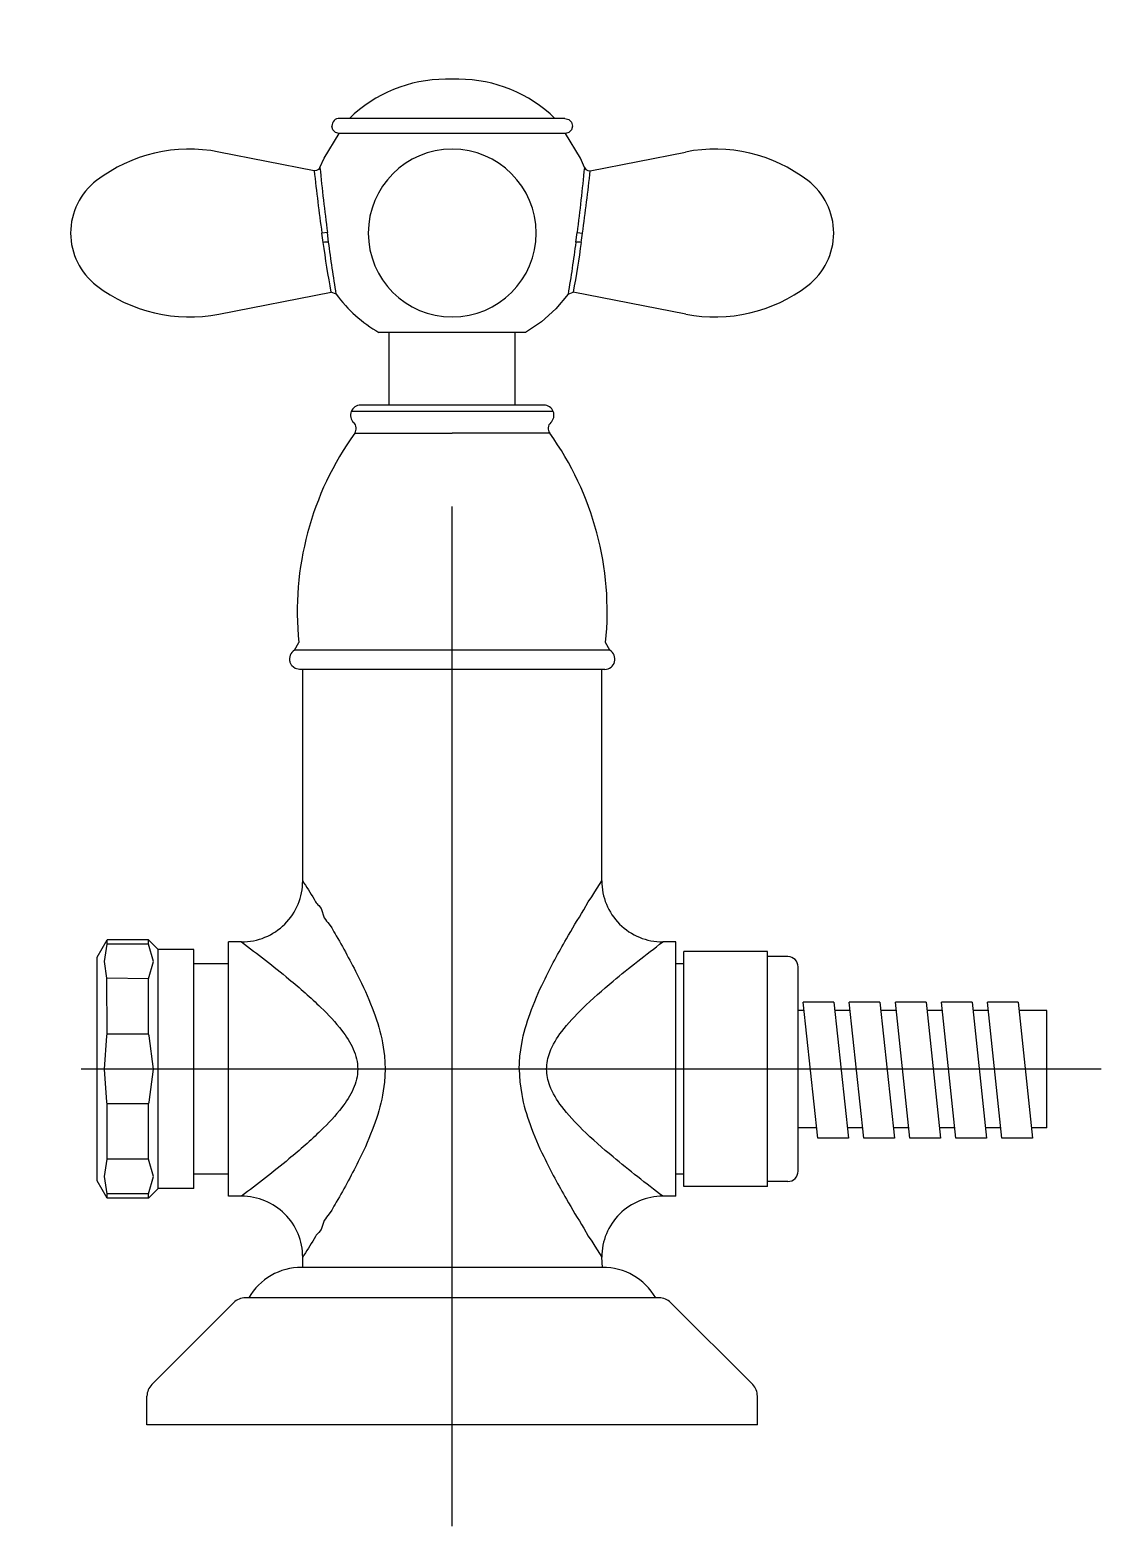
# Model space of a CAD drawing. Extents: x 114785.97 to 114786.075, y 66968.489 to 66968.635.
import ezdxf

# ---------------------------------------------------------------- set-up
doc = ezdxf.new("R2010")
doc.units = 0
doc.header["$LTSCALE"] = 0.2
doc.header["$MEASUREMENT"] = 0
doc.linetypes.add('AXES', pattern=[0.54, 0.3, -0.08, 0.08, -0.08])
doc.linetypes.add('CONTINU', pattern=[0])
doc.layers.get('0').update_dxf_attribs({"linetype": 'CONTINUOUS'})
doc.layers.add('DECA_EIXOS', color=5, linetype='AXES')

msp = doc.modelspace()

# ---------------------------------------------------------------- linework, layer by layer
at = {"linetype": 'CONTINU'}
for points in [[(114786.01097, 66968.63057, 0.195853), (114786.00156, 66968.62674)], [(114786.02171, 66968.62674, 0.195853), (114786.0123, 66968.63057)], [(114786.00059, 66968.62674, 0.414847), (114785.99984, 66968.62599)], [(114785.98875, 66968.62344, 0.214996), (114785.97677, 66968.62064)], [(114786.01987, 66968.61549, 1), (114786.00341, 66968.61549)], [(114786.0465, 66968.62064, 0.215163), (114786.03452, 66968.62344)], [(114785.99867, 66968.62191, 0.00701), (114785.9994, 66968.61555)], [(114786.0246, 66968.62191, -0.00701), (114786.02388, 66968.61555)], [(114785.97677, 66968.62064, 0.493934), (114785.97677, 66968.61034)], [(114785.99811, 66968.6216, 0.007891), (114785.99886, 66968.61549)], [(114786.02442, 66968.61549, 0.007877), (114786.02517, 66968.6216)], [(114786.0465, 66968.61034, 0.493933), (114786.0465, 66968.62064)], [(114785.99952, 66968.6146, 0.08515), (114785.99899, 66968.61457)], [(114785.99977, 66968.6097, -0.009005), (114785.99899, 66968.61457)], [(114786.00027, 66968.6095, -0.008118), (114785.99952, 66968.6146)], [(114786.00341, 66968.61549, 1), (114786.01987, 66968.61549)], [(114786.02376, 66968.6146, -0.008118), (114786.023, 66968.6095)], [(114786.02429, 66968.61457, -0.009007), (114786.0235, 66968.6097)], [(114786.02429, 66968.61457, 0.068203), (114786.02376, 66968.6146)], [(114785.97677, 66968.61034, 0.214922), (114785.98875, 66968.60754)], [(114786.03453, 66968.60754, 0.214919), (114786.0465, 66968.61034)], [(114786.00027, 66968.6095, 0.10798), (114786.00446, 66968.60574)], [(114786.00266, 66968.59862, 0.680034), (114786.00198, 66968.5969)], [(114786.0213, 66968.5969, 0.680034), (114786.02062, 66968.59862)], [(114786.00208, 66968.59585, 0.37724), (114786.00198, 66968.5969)], [(114786.0213, 66968.5969, 0.376941), (114786.0212, 66968.59585)], [(114786.00208, 66968.59585, 0.183321), (114785.9966, 66968.57534)], [(114786.02668, 66968.57534, 0.183321), (114786.0212, 66968.59585)], [(114785.99619, 66968.57456, 0.342118), (114785.99571, 66968.57343)], [(114786.0266, 66968.57269, 0.774914), (114786.02708, 66968.57456)], [(114785.99099, 66968.54595, 0.414472), (114785.99698, 66968.55194)], [(114785.99698, 66968.55194), (114785.9971, 66968.55173, -0.011556), (114785.99824, 66968.5499, 0.059435), (114785.99857, 66968.54951), (114785.9988, 66968.54922), (114785.99908, 66968.54833, 0.032015), (114785.99959, 66968.54769), (114785.99982, 66968.54733, 0.029113), (114786.00027, 66968.54654)], [(114786.02284, 66968.54625, -0.010689), (114786.02454, 66968.5491), (114786.02498, 66968.54988), (114786.02534, 66968.55036), (114786.02562, 66968.55085), (114786.0263, 66968.55194)], [(114786.0263, 66968.55194, 0.41447), (114786.03229, 66968.54595)], [(114785.99099, 66968.54595, -0.011013), (114785.99563, 66968.54231)], [(114786.00027, 66968.54654, -0.017348), (114786.00256, 66968.54229, -0.025758), (114786.00396, 66968.53906, -0.040222), (114786.00481, 66968.53606), (114786.005, 66968.53478), (114786.00506, 66968.53348)], [(114786.01822, 66968.53348), (114786.01828, 66968.53474), (114786.01845, 66968.53599, -0.039953), (114786.01927, 66968.53892, -0.026037), (114786.02061, 66968.54208, -0.017892), (114786.02284, 66968.54625)], [(114786.02741, 66968.54211, -0.01187), (114786.03229, 66968.54595)], [(114786.04555, 66968.54351, 0.414208), (114786.04456, 66968.54451)], [(114785.99563, 66968.54231, -0.019921), (114785.99876, 66968.53953, -0.036296), (114786.00082, 66968.53725, -0.059455), (114786.00193, 66968.53544, -0.104337), (114786.00238, 66968.53348)], [(114786.0209, 66968.53348, -0.092448), (114786.02121, 66968.53511, -0.072628), (114786.02238, 66968.53716, -0.037459), (114786.02442, 66968.53943, -0.019804), (114786.02741, 66968.54211)], [(114786.00238, 66968.53348, -0.10434), (114786.00193, 66968.53153, -0.059457), (114786.00082, 66968.52971, -0.036297), (114785.99876, 66968.52744, -0.01992), (114785.99563, 66968.52466)], [(114786.00506, 66968.53348), (114786.005, 66968.53219), (114786.00481, 66968.53091, -0.040222), (114786.00396, 66968.5279, -0.025758), (114786.00256, 66968.52467, -0.017346), (114786.00027, 66968.52042)], [(114786.01822, 66968.53348), (114786.01828, 66968.53222), (114786.01845, 66968.53097, 0.039953), (114786.01927, 66968.52804, 0.026038), (114786.02061, 66968.52489, 0.017891), (114786.02284, 66968.52072)], [(114786.02741, 66968.52486, -0.019812), (114786.02442, 66968.52753, -0.03746), (114786.02238, 66968.52981, -0.072624), (114786.02121, 66968.53185, -0.092442), (114786.0209, 66968.53348)], [(114786.03229, 66968.52101, -0.011873), (114786.02741, 66968.52486)], [(114785.99563, 66968.52466, -0.011016), (114785.99099, 66968.52101)], [(114786.04456, 66968.52245, 0.414416), (114786.04555, 66968.52345)], [(114785.99698, 66968.51503, 0.414473), (114785.99099, 66968.52101)], [(114786.00027, 66968.52042, 0.029118), (114785.99982, 66968.51964), (114785.99959, 66968.51927, 0.032052), (114785.99908, 66968.51863), (114785.9988, 66968.51775), (114785.99857, 66968.51745, 0.0594), (114785.99824, 66968.51707, -0.011557), (114785.9971, 66968.51523), (114785.99698, 66968.51503)], [(114786.02284, 66968.52072, 0.010692), (114786.02454, 66968.51787), (114786.02498, 66968.51708), (114786.02534, 66968.5166), (114786.02562, 66968.51612), (114786.0263, 66968.51503)], [(114786.03229, 66968.52101, 0.414471), (114786.0263, 66968.51503)], [(114785.99687, 66968.51403, 0.26794), (114785.99169, 66968.51104)], [(114786.03159, 66968.51104, 0.269034), (114786.02638, 66968.51403)], [(114785.99135, 66968.51104, 0.198934), (114785.99022, 66968.51057)], [(114786.03305, 66968.51057, 0.198907), (114786.03193, 66968.51104)], [(114785.98218, 66968.50253, 0.19889), (114785.98171, 66968.5014)], [(114786.04156, 66968.5014, 0.198902), (114786.0411, 66968.50253)]]:
    msp.add_lwpolyline(points, format="xyb", dxfattribs=at)
for points in [[(114786.0123, 66968.63057), (114786.01097, 66968.63057)], [(114786.02269, 66968.62674), (114786.00059, 66968.62674)], [(114786.02269, 66968.62674), (114786.02307, 66968.62663), (114786.02334, 66968.62637), (114786.02344, 66968.62599)], [(114785.99907, 66968.62284), (114786.00054, 66968.62524)], [(114786.00054, 66968.62524), (114786.00021, 66968.62534), (114785.99994, 66968.62561), (114785.99984, 66968.62599)], [(114786.02274, 66968.62524), (114786.00054, 66968.62524)], [(114786.02344, 66968.62599), (114786.02334, 66968.62561), (114786.02307, 66968.62534), (114786.02274, 66968.62524)], [(114786.02421, 66968.62284), (114786.02274, 66968.62524)], [(114785.99811, 66968.6216), (114785.98875, 66968.62344)], [(114786.02517, 66968.6216), (114786.03452, 66968.62344)], [(114785.99867, 66968.62191), (114785.99854, 66968.62172), (114785.99834, 66968.62161), (114785.99811, 66968.6216)], [(114785.99867, 66968.62191), (114785.99907, 66968.62284)], [(114786.0246, 66968.62191), (114786.02421, 66968.62284)], [(114786.0246, 66968.62191), (114786.02474, 66968.62172), (114786.02494, 66968.62161), (114786.02517, 66968.6216)], [(114785.9994, 66968.61555), (114785.99886, 66968.61549)], [(114785.99899, 66968.61457), (114785.99886, 66968.61549)], [(114785.99952, 66968.6146), (114785.9994, 66968.61555)], [(114786.02376, 66968.6146), (114786.02388, 66968.61555)], [(114786.02388, 66968.61555), (114786.02442, 66968.61549)], [(114786.02429, 66968.61457), (114786.02442, 66968.61549)], [(114785.98875, 66968.60754), (114785.99977, 66968.6097)], [(114786.00027, 66968.6095), (114785.99977, 66968.6097)], [(114786.023, 66968.6095), (114786.0218, 66968.60805), (114786.02039, 66968.60679), (114786.01882, 66968.60574)], [(114786.023, 66968.6095), (114786.0235, 66968.6097)], [(114786.03453, 66968.60754), (114786.0235, 66968.6097)], [(114786.01882, 66968.60574), (114786.00446, 66968.60574)], [(114786.00545, 66968.59862), (114786.00545, 66968.60574)], [(114786.01782, 66968.59862), (114786.01782, 66968.60574)], [(114786.02062, 66968.59862), (114786.00266, 66968.59862)], [(114786.02154, 66968.59799), (114786.00173, 66968.59799)], [(114786.00208, 66968.59585), (114786.01164, 66968.59585)], [(114786.0212, 66968.59585), (114786.01164, 66968.59585)], [(114785.99619, 66968.57456), (114785.9966, 66968.57534)], [(114786.02708, 66968.57456), (114786.02668, 66968.57534)], [(114785.99668, 66968.57269), (114785.99624, 66968.57278), (114785.99591, 66968.57305), (114785.99571, 66968.57343)], [(114786.02708, 66968.57456), (114785.99619, 66968.57456)], [(114786.01164, 66968.57269), (114786.01164, 66968.57343)], [(114786.0266, 66968.57269), (114785.99668, 66968.57269)], [(114785.99698, 66968.55194), (114785.99698, 66968.57269)], [(114786.0263, 66968.55194), (114786.0263, 66968.57269)], [(114785.97683, 66968.54446), (114785.9778, 66968.54615)], [(114785.97753, 66968.54403), (114785.9778, 66968.54574)], [(114785.9778, 66968.54574), (114785.9778, 66968.54615)], [(114785.98186, 66968.54615), (114785.9778, 66968.54615)], [(114785.98186, 66968.54574), (114785.9778, 66968.54574)], [(114785.98281, 66968.5452), (114785.98186, 66968.54615)], [(114785.98186, 66968.54574), (114785.98186, 66968.54615)], [(114785.98235, 66968.54403), (114785.98186, 66968.54574)], [(114785.98969, 66968.52101), (114785.98969, 66968.54595)], [(114785.99099, 66968.54595), (114785.98969, 66968.54595)], [(114786.03358, 66968.54595), (114786.03229, 66968.54595)], [(114786.03358, 66968.52101), (114786.03358, 66968.54595)], [(114785.97683, 66968.52251), (114785.97683, 66968.54446)], [(114785.97777, 66968.5424), (114785.97753, 66968.54403)], [(114785.98186, 66968.54233), (114785.98235, 66968.54403)], [(114785.98281, 66968.52176), (114785.98281, 66968.5452)], [(114785.9863, 66968.5452), (114785.98281, 66968.5452)], [(114785.9863, 66968.52176), (114785.9863, 66968.5452)], [(114786.04256, 66968.54501), (114786.03435, 66968.54501)], [(114786.03435, 66968.52195), (114786.03435, 66968.54501)], [(114786.04256, 66968.52195), (114786.04256, 66968.54501)], [(114786.04456, 66968.54451), (114786.04256, 66968.54451)], [(114785.9778, 66968.53689), (114785.97777, 66968.5424)], [(114785.98186, 66968.54233), (114785.97777, 66968.5424)], [(114785.98969, 66968.54379), (114785.9863, 66968.54379)], [(114786.03435, 66968.54379), (114786.03358, 66968.54379)], [(114786.04555, 66968.52345), (114786.04555, 66968.54351)], [(114785.98186, 66968.53689), (114785.98186, 66968.54233)], [(114786.04749, 66968.5267), (114786.04606, 66968.54005)], [(114786.04907, 66968.54005), (114786.04606, 66968.54005)], [(114786.04907, 66968.54005), (114786.0505, 66968.5267)], [(114786.052, 66968.5267), (114786.05057, 66968.54005)], [(114786.05358, 66968.54005), (114786.05057, 66968.54005)], [(114786.05358, 66968.54005), (114786.05501, 66968.5267)], [(114786.05651, 66968.5267), (114786.05509, 66968.54005)], [(114786.0581, 66968.54005), (114786.05509, 66968.54005)], [(114786.0581, 66968.54005), (114786.05952, 66968.5267)], [(114786.06103, 66968.5267), (114786.0596, 66968.54005)], [(114786.06261, 66968.54005), (114786.0596, 66968.54005)], [(114786.06261, 66968.54005), (114786.06404, 66968.5267)], [(114786.06554, 66968.5267), (114786.06412, 66968.54005)], [(114786.06713, 66968.54005), (114786.06412, 66968.54005)], [(114786.06713, 66968.54005), (114786.06855, 66968.5267)], [(114786.04614, 66968.53923), (114786.04555, 66968.53923)], [(114786.05066, 66968.53923), (114786.04915, 66968.53923)], [(114786.05517, 66968.53923), (114786.05367, 66968.53923)], [(114786.05969, 66968.53923), (114786.05818, 66968.53923)], [(114786.0642, 66968.53923), (114786.0627, 66968.53923)], [(114786.06995, 66968.53923), (114786.06721, 66968.53923)], [(114786.06995, 66968.52773), (114786.06995, 66968.53923)], [(114785.97753, 66968.53348), (114785.97777, 66968.53675)], [(114785.97777, 66968.53675), (114785.9778, 66968.53689)], [(114785.98186, 66968.53689), (114785.9778, 66968.53689)], [(114785.98192, 66968.53675), (114785.98186, 66968.53689)], [(114785.98235, 66968.53348), (114785.98192, 66968.53675)], [(114785.97777, 66968.53022), (114785.97753, 66968.53348)], [(114785.98192, 66968.53022), (114785.98235, 66968.53348)], [(114785.9778, 66968.53008), (114785.97777, 66968.53022)], [(114785.9778, 66968.52463), (114785.9778, 66968.53008)], [(114785.98186, 66968.53008), (114785.9778, 66968.53008)], [(114785.98186, 66968.53008), (114785.98192, 66968.53022)], [(114785.98186, 66968.52463), (114785.98186, 66968.53008)], [(114786.04738, 66968.52773), (114786.04555, 66968.52773)], [(114786.05189, 66968.52773), (114786.05038, 66968.52773)], [(114786.0564, 66968.52773), (114786.0549, 66968.52773)], [(114786.06092, 66968.52773), (114786.05941, 66968.52773)], [(114786.06543, 66968.52773), (114786.06393, 66968.52773)], [(114786.06995, 66968.52773), (114786.06844, 66968.52773)], [(114786.0505, 66968.5267), (114786.04749, 66968.5267)], [(114786.05501, 66968.5267), (114786.052, 66968.5267)], [(114786.05952, 66968.5267), (114786.05651, 66968.5267)], [(114786.06404, 66968.5267), (114786.06103, 66968.5267)], [(114786.06855, 66968.5267), (114786.06554, 66968.5267)], [(114785.97753, 66968.52293), (114785.9778, 66968.52463)], [(114785.98186, 66968.52463), (114785.9778, 66968.52463)], [(114785.98235, 66968.52293), (114785.98186, 66968.52463)], [(114785.9778, 66968.52081), (114785.97683, 66968.52251)], [(114785.9778, 66968.52123), (114785.97753, 66968.52293)], [(114785.98186, 66968.52123), (114785.98235, 66968.52293)], [(114785.98969, 66968.52318), (114785.9863, 66968.52318)], [(114786.03435, 66968.52318), (114786.03358, 66968.52318)], [(114786.04256, 66968.52195), (114786.03435, 66968.52195)], [(114786.04456, 66968.52245), (114786.04256, 66968.52245)], [(114785.9778, 66968.52081), (114785.9778, 66968.52123)], [(114785.98186, 66968.52123), (114785.9778, 66968.52123)], [(114785.98186, 66968.52081), (114785.9778, 66968.52081)], [(114785.98186, 66968.52081), (114785.98281, 66968.52176)], [(114785.98186, 66968.52081), (114785.98186, 66968.52123)], [(114785.9863, 66968.52176), (114785.98281, 66968.52176)], [(114785.99099, 66968.52101), (114785.98969, 66968.52101)], [(114786.03358, 66968.52101), (114786.03229, 66968.52101)], [(114785.99698, 66968.51403), (114785.99698, 66968.51503)], [(114786.02638, 66968.51403), (114786.0263, 66968.51503)], [(114786.02638, 66968.51403), (114785.99687, 66968.51403)], [(114785.98218, 66968.50253), (114785.99022, 66968.51057)], [(114786.03193, 66968.51104), (114785.99135, 66968.51104)], [(114786.0411, 66968.50253), (114786.03305, 66968.51057)], [(114785.98171, 66968.49857), (114785.98171, 66968.5014)], [(114786.04156, 66968.49857), (114786.04156, 66968.5014)], [(114786.04156, 66968.49857), (114785.98171, 66968.49857)]]:
    msp.add_lwpolyline(points, dxfattribs=at)
at = {"layer": 'DECA_EIXOS'}
for points in [[(114786.01164, 66968.48865), (114786.01164, 66968.63542)], [(114786.07526, 66968.53348), (114785.97024, 66968.53348)]]:
    msp.add_lwpolyline(points, dxfattribs=at)

doc.saveas('drawing.dxf')
